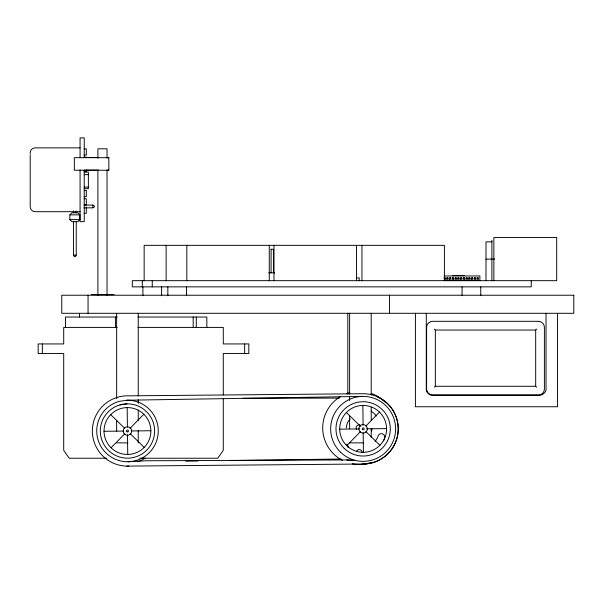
<?xml version="1.0" encoding="UTF-8"?>
<svg xmlns="http://www.w3.org/2000/svg" width="604" height="604" viewBox="0 0 604 604"><rect width="100%" height="100%" fill="white"/><g stroke="black" fill="none" stroke-linecap="round" stroke-linejoin="round"><path stroke-width="0.91" d="M76.232 221.668L76.232 255.145L75.296 256.745L74.398 256.745L73.469 255.145L73.469 221.668M111.083 447.783A23.435 23.435 0 0 0 150.162 436.813A23.435 23.435 0 0 0 121.125 408.455A23.435 23.435 0 0 0 111.083 447.783L124.839 433.702M130.079 428.334L143.828 414.253M346.764 445.639A23.435 23.435 0 0 0 385.843 434.669A23.435 23.435 0 0 0 356.805 406.311A23.435 23.435 0 0 0 346.764 445.639L360.512 431.558M365.752 426.19L379.508 412.109M69.845 214.881L71.906 212.819L77.795 212.819L79.849 214.881L79.834 219.629L77.795 221.668L71.906 221.668L69.845 219.614L69.86 214.865L79.849 214.881M434.404 387.209L435.333 386.288L535.68 386.288L536.609 387.209M434.404 329.12L435.333 330.041L535.68 330.041L536.609 329.12M84.062 207.836L92.85 207.836L94.45 206.908L94.45 206.002L92.85 205.073L84.062 205.073M126.946 400.226L119.003 401.418A30.759 30.759 0 0 0 104.288 451.173A30.759 30.759 0 0 0 155.606 443.479A30.759 30.759 0 0 0 126.946 400.226L362.551 396.398M119.962 404.914A27.165 27.165 0 0 1 153.816 437.575A27.165 27.165 0 0 1 108.599 450.561A27.165 27.165 0 0 1 119.962 404.914L126.968 403.857M128.048 461.743L146.176 460.761L346.681 459.938L355.288 460.399M185.805 461.154L198.037 460.988M230.041 460.542L341.117 459.017M104.024 431.294L123.707 431.06M131.763 430.954L150.887 430.743M339.705 429.15L359.388 428.916M366.53 428.817L386.568 428.598M126.727 466.107L364.416 464A35.153 35.153 0 0 0 398.262 427.587A35.153 35.153 0 0 0 361.849 393.748L126.213 395.854A35.153 35.153 0 0 0 92.374 432.268A35.153 35.153 0 0 0 128.78 466.107M242.574 398.285L339.433 398.104M80.068 147.867L35.168 147.867C32.118 147.784 29.747 150.804 30.2 153.748M84.228 148.878L86.304 148.878L86.304 155.115L84.228 155.115M84.228 157.191L86.304 157.191M85.677 157.538L98.543 157.538M106.946 157.538L108.811 157.538L108.894 170.245L74.345 170.245L74.345 157.674L108.894 157.674M85.677 170.109L98.543 170.109M106.946 170.109L108.811 170.109M84.228 171.74L86.304 171.74L86.304 169.958M84.228 172.049L88.38 172.049L88.38 188.674L84.228 188.674M84.228 174.654L88.38 174.654M84.228 187.119L88.38 187.119M84.228 190.441L86.304 190.441L86.304 196.67L84.228 196.67M84.228 198.754L86.304 198.754L86.304 204.982L84.228 204.982M80.068 211.694L35.168 211.694C32.51 211.755 30.147 209.384 30.2 206.734L30.2 154.858M84.228 213.295L86.304 213.295L86.304 207.059M69.845 219.614L79.849 219.614M491.898 241.857L486.001 241.857L486.001 280.671M271.075 249.263L273.484 249.263L273.484 272.819M73.469 255.145L76.232 255.145M486.001 259.139L494.691 259.078M268.856 272.819L274.684 272.819M452.796 275.567L464.574 275.567M444.136 275.96L479.878 275.96L479.878 280.671M356.413 277.923L359.214 277.923L359.214 280.671M444.053 277.961L445.239 277.961L445.239 280.671M444.053 280.475L445.239 280.513M446.809 280.513L447.987 280.513M449.557 280.475L450.735 280.513M452.305 280.475L453.483 280.513M455.054 280.475L456.231 280.671M457.802 280.513L458.98 280.513M460.55 280.513L461.728 280.513M463.298 280.513L464.476 280.513M466.046 280.475L467.224 280.513M468.795 280.513L469.972 280.513M471.543 280.513L472.721 280.671M474.291 280.513L475.469 280.513M477.039 280.475L478.217 280.513M91.325 294.624L114.065 294.624M117.146 317.032L65.474 317.032L65.474 327.413M137.939 317.032L206.84 317.032L206.84 327.413M117.214 327.413L63.707 327.413L63.707 343.94L38.165 343.94L38.165 353.551L63.707 353.551L63.707 450.365L69.241 458.232L106.84 458.232M137.863 327.413L223.284 327.413L223.284 343.94L248.825 343.94L248.825 353.551L223.284 353.551L223.284 394.91M116.647 442.875L127.912 442.875M349.625 442.875L363.706 442.875M139.735 458.232L217.757 458.232L223.284 450.365L223.284 398.67M346.681 459.938L353.853 460.535M346.371 412.502L360.452 426.25M365.82 431.49L379.901 445.246M110.691 414.646L124.771 428.395M130.139 433.634L144.22 447.39M362.861 405.443L363.087 425.125M363.178 432.623L363.412 452.305M127.18 407.587L127.414 427.27M127.504 434.767L127.731 454.45M557.56 313.295L557.56 406.749L415.416 406.749L415.416 313.295M546.039 313.295L546.039 390.252A7.444 7.444 0 0 1 537.432 395.197L431.46 395.197A6.916 6.916 0 0 1 426.281 390.252L426.281 313.295M535.68 330.041L535.68 386.288M531.256 280.671L531.256 286.862L132.306 286.862L132.306 280.671L556.684 280.671L556.684 237.485L493.861 237.485L493.861 280.671M491.898 240.233L491.898 280.671M480.769 286.862L480.769 295.764M478.217 280.671L478.217 277.961L477.039 277.961L477.039 280.671M475.469 280.671L475.469 277.961L474.291 277.961L474.291 280.671M472.706 280.513L472.721 277.961L471.543 277.961L471.543 280.671M469.972 280.671L469.972 277.961L468.795 277.961L468.795 280.671M467.224 280.671L467.224 277.961L466.046 277.961L466.046 280.671M464.476 280.671L464.476 277.961L463.298 277.961L463.298 280.671M462.068 286.862L462.068 295.764M461.728 280.671L461.728 277.961L460.55 277.961L460.55 280.671M458.98 280.671L458.98 277.961L457.802 277.961L457.802 280.671M456.209 280.513L456.231 277.961L455.054 277.961L455.054 280.671M453.483 280.671L453.483 277.961L452.305 277.961L452.305 280.671M450.735 280.671L450.735 277.961L449.557 277.961L449.557 280.671M447.987 280.671L447.987 277.961L446.809 277.961L446.809 280.671M444.416 280.671L444.416 245.337L144.152 245.337L144.152 280.671M435.333 330.041L435.333 386.288M389.444 295.228L389.444 313.295M371.218 313.295L371.218 394.986M371.218 407.187L371.218 420.339M371.218 428.787L371.218 437.236M361.955 245.337L361.955 280.671M356.458 245.337L356.458 280.671M349.625 313.295L349.625 394.042M349.625 396.858L349.625 400.618M349.625 415.643L349.625 428.787M347.798 313.295L347.798 394.042M273.997 245.337L273.997 280.671M271.098 249.263L271.075 272.819M269.286 245.337L269.256 280.671M244.643 343.94L244.643 353.551M196.277 317.032L196.277 327.413M193.167 317.032L193.167 327.413M186.825 245.337L186.825 280.671M186.545 286.862L186.545 295.764M167.844 286.862L167.844 295.764M166.138 245.337L166.138 280.671M161.608 286.862L161.608 295.764M152.261 280.671L152.261 286.862M142.906 286.862L142.906 295.764M142.287 280.671L142.287 286.862M138.248 313.295L138.248 395.922M138.248 399.682L138.248 403.434M138.248 410.01L138.248 420.339M138.248 430.667L138.248 442.875M116.647 313.295L116.647 398.738M116.647 420.339L116.647 431.603M115.477 317.032L115.477 327.413M107.029 158.218L107.029 148.81L97.893 148.81L97.893 158.218M107.029 170.434L107.029 295.469M97.893 170.434L97.893 295.469M92.85 205.073L92.85 207.836M88.063 295.228L88.063 313.295M84.228 157.659L84.228 137.893L80.068 137.893L80.068 157.659M84.228 169.898L84.228 221.668L80.068 221.668L80.068 169.807M79.434 313.295L79.434 317.032M76.232 210.955L76.232 212.819M73.469 210.864L73.469 212.819M42.348 343.94L42.348 353.551M145.224 458.111A32.48 32.48 0 0 1 137.591 461.803M377.07 396.639A35.153 35.153 0 0 1 362.362 464M371.15 462.438A36.519 36.519 0 0 1 352.291 463.781M342.476 460.376A36.519 36.519 0 0 1 340.218 396.737M346.462 393.71A36.519 36.519 0 0 1 349.761 392.653M371.15 393.415A36.519 36.519 0 0 1 385.035 402.105M371.951 428.757A12.759 12.759 0 0 1 371.543 431.226M346.454 427.926A12.759 12.759 0 0 1 350.192 418.904M346.719 444.212A3.435 3.435 0 0 1 348.032 447.39M376.224 416.02A15.545 15.545 0 0 0 371.717 411.634A3.435 3.435 0 0 1 371.082 410.999M356.368 451.701A2.945 2.945 0 0 1 362.158 452.464M375.114 441.275A15.545 15.545 0 0 0 378.187 435.778A3.435 3.435 0 0 1 382.672 433.921A3.435 3.435 0 0 1 384.537 438.413A20.747 20.747 0 0 1 383.548 440.935M356.519 429.482A3.118 3.118 0 0 1 360.022 424.914M445.216 278.127L444.053 278.127L445.216 278.157M447.964 278.127L446.809 278.127L447.964 278.157M450.712 278.127L449.557 278.127L450.712 278.157M453.461 278.127L452.305 278.127L453.461 278.157M456.209 278.127L455.054 278.127L456.209 278.157M458.957 278.127L457.802 278.127L458.957 278.157M461.705 278.127L460.55 278.127L461.705 278.157M464.461 278.127L463.298 278.127L464.461 278.157M467.209 278.127L466.046 278.127L467.209 278.157M469.957 278.127L468.795 278.127L469.957 278.157M472.706 278.127L471.543 278.127L472.706 278.157M475.454 278.127L474.291 278.127L475.454 278.157M478.202 278.127L477.039 278.127L478.202 278.157M573.8 295.228L61.767 295.228L61.767 313.295L573.8 313.295L573.8 295.228M538.368 321.32L432.645 321.32A6.032 6.032 0 0 0 426.613 327.353L426.613 388.976A6.032 6.032 0 0 0 432.645 395.008L538.368 395.008A6.032 6.032 0 0 0 544.4 388.976L544.4 327.353A6.032 6.032 0 0 0 538.368 321.32M126.931 431.754A0.959 0.959 0 0 0 128.448 431.09A0.959 0.959 0 0 0 127.119 430.101A0.959 0.959 0 0 0 126.931 431.754M360.603 432.298A4.258 4.258 0 0 0 367.368 429.353A4.258 4.258 0 0 0 361.434 424.967A4.258 4.258 0 0 0 360.603 432.298M340.581 452.253A32.48 32.48 0 0 0 394.654 436.715A32.48 32.48 0 0 0 354.171 397.651A32.48 32.48 0 0 0 340.581 452.253M344.272 448.417A27.165 27.165 0 0 0 389.489 435.431A27.165 27.165 0 0 0 355.635 402.77A27.165 27.165 0 0 0 344.272 448.417M362.611 429.61A0.959 0.959 0 0 0 364.129 428.946A0.959 0.959 0 0 0 362.793 427.964A0.959 0.959 0 0 0 362.611 429.61M124.922 434.442A4.258 4.258 0 0 0 131.687 431.498A4.258 4.258 0 0 0 125.753 427.111A4.258 4.258 0 0 0 124.922 434.442"/></g></svg>
